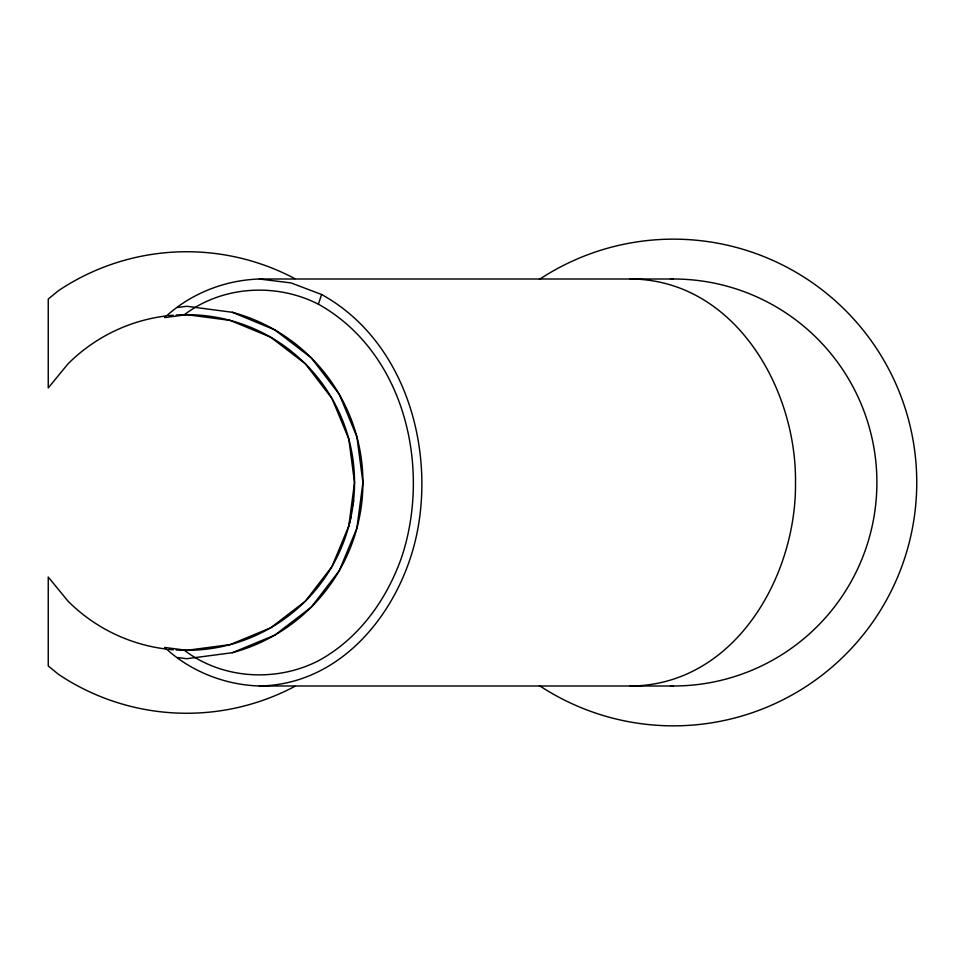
<?xml version="1.0" encoding="UTF-8"?>
<svg xmlns="http://www.w3.org/2000/svg" width="965" height="965" viewBox="0 0 965 965"><rect width="100%" height="100%" fill="white"/><g stroke="black" fill="none" stroke-linecap="round" stroke-linejoin="round"><path stroke-width="1.45" d="M673.401 685.994L259.296 685.994C224.399 684.824 190.226 671.278 164.689 647.431L186.703 650.326L230.14 644.608L270.622 627.841L305.374 601.171L332.044 566.419L348.811 525.937L354.529 482.5L348.811 439.063L332.044 398.581L305.374 363.829L270.622 337.159L230.14 320.392L186.703 314.674L164.689 317.569C190.226 293.722 224.399 280.176 259.296 279.006L673.401 279.006M183.977 649.964C221.95 679.239 276.002 682.484 318.378 660.808C358.956 638.734 387.025 599.422 401.935 556.359C431.21 466.831 404.516 352.297 318.378 304.192L321.586 294.506L291.056 282.926L259.296 279.006M183.977 315.036C221.95 285.761 276.002 282.516 318.378 304.192M177.56 657.515L186.703 658.721L232.312 652.714L274.82 635.115L311.309 607.106L339.318 570.605L356.917 528.108L362.924 482.5L356.917 436.892L339.318 394.395L311.309 357.894L274.82 329.885L232.312 312.286L186.703 306.279L177.56 307.485M629.819 279.368L632.702 279.006C735.511 281.213 796.607 389.245 795.498 482.5C796.607 575.755 735.511 683.787 632.702 685.994L629.819 685.633M259.296 685.994C346.725 684.74 406.82 602.377 418.955 522.198C432.175 436.699 400.535 338.04 321.586 294.506M539.447 279.343A243.349 243.349 0 0 1 856.691 322.419A243.349 243.349 0 0 1 856.691 642.581A243.349 243.349 0 0 1 539.447 685.657M294.844 686.356A230.756 230.756 0 0 1 58.503 674.366L48.25 665.959L48.25 577.058L68.032 601.171A167.826 167.826 0 0 0 165.775 649.011M294.844 278.644A230.756 230.756 0 0 0 58.503 290.634L48.25 299.041L48.25 387.942L68.032 363.829A167.826 167.826 0 0 1 165.775 315.989M176.245 315A167.826 167.826 0 0 1 348.811 525.937M353.576 500.449A167.826 167.826 0 0 1 353.033 504.912M351.007 516.697A167.826 167.826 0 0 1 176.245 650M173.254 649.783A167.826 167.826 0 0 1 168.766 649.361M168.766 315.639A167.826 167.826 0 0 1 173.254 315.217M670.458 279.03A203.494 203.494 0 0 1 876.896 482.5A203.494 203.494 0 0 1 670.458 685.97M232.312 312.286A176.221 176.221 0 0 1 232.312 652.714"/></g></svg>
